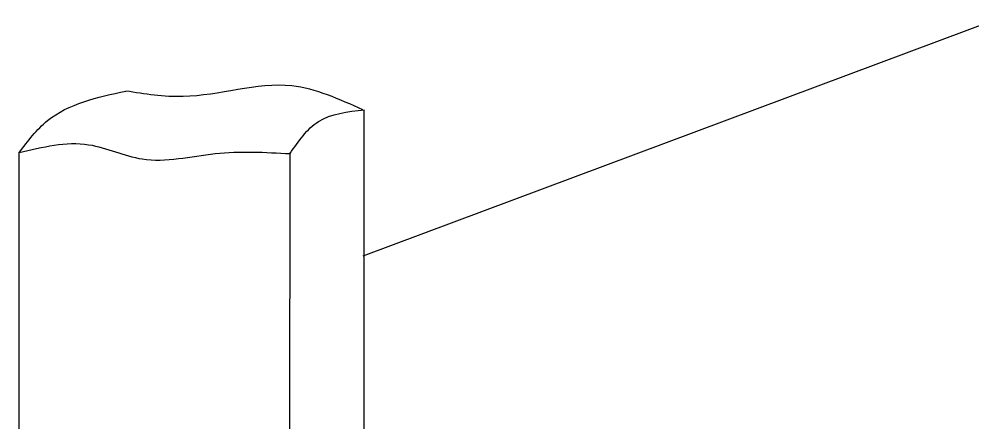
# Paper-space layout 'WB-R INST' of a CAD drawing. Header units: inches. Extents: x 0.2 to 34.4, y 0.5 to 23.
# Drawn here: x 13.232 to 14.412, y 20.073 to 20.573 of the extents above; entities that cross this region are included whole.
import ezdxf

# ---------------------------------------------------------------- set-up
doc = ezdxf.new("R2010")
doc.units = ezdxf.units.IN
doc.header["$MEASUREMENT"] = 0
doc.layers.add('S_PANEL DETAIL', color=7, linetype='Continuous')

# ---------------------------------------------------------------- blocks, each defined once
blk = doc.blocks.new('WB-R Bury Point Detail')
at = {"layer": 'S_PANEL DETAIL', "color": 17}
for p, q in [((39.48, 277.55), (39.48, 579.18)), ((-0.06, 272.42), (-0.06, 574.27)), ((30.9, 272.74), (30.98, 574.27))]:
    blk.add_line(p, q, dxfattribs=at)
blk.add_lwpolyline([(111.98, 589.58), (39.33, 562.41)], dxfattribs=at)
for points in [[(-0.06, 574.27), (3.2, 577.94), (12.17, 581.33)], [(39.33, 579.16), (31.17, 581.91), (18.72, 580.69), (12.17, 581.33)], [(30.98, 574.16), (34.23, 577.83), (39.48, 579.18)], [(-0.06, 574.27), (7.91, 575.18), (14.03, 573.55), (22.4, 574.16), (30.98, 574.16)]]:
    blk.add_spline(points, degree=3, dxfattribs=at)

psp = doc.layouts.new('WB-R INST')

# ---------------------------------------------------------------- block references
at = {"layer": 'S_PANEL DETAIL', "color": 3, "xscale": 0.0108, "yscale": 0.0108, "zscale": 0.0108}
psp.add_blockref('WB-R Bury Point Detail', (13.2325, 14.2056), dxfattribs=at)

doc.saveas('drawing.dxf')
